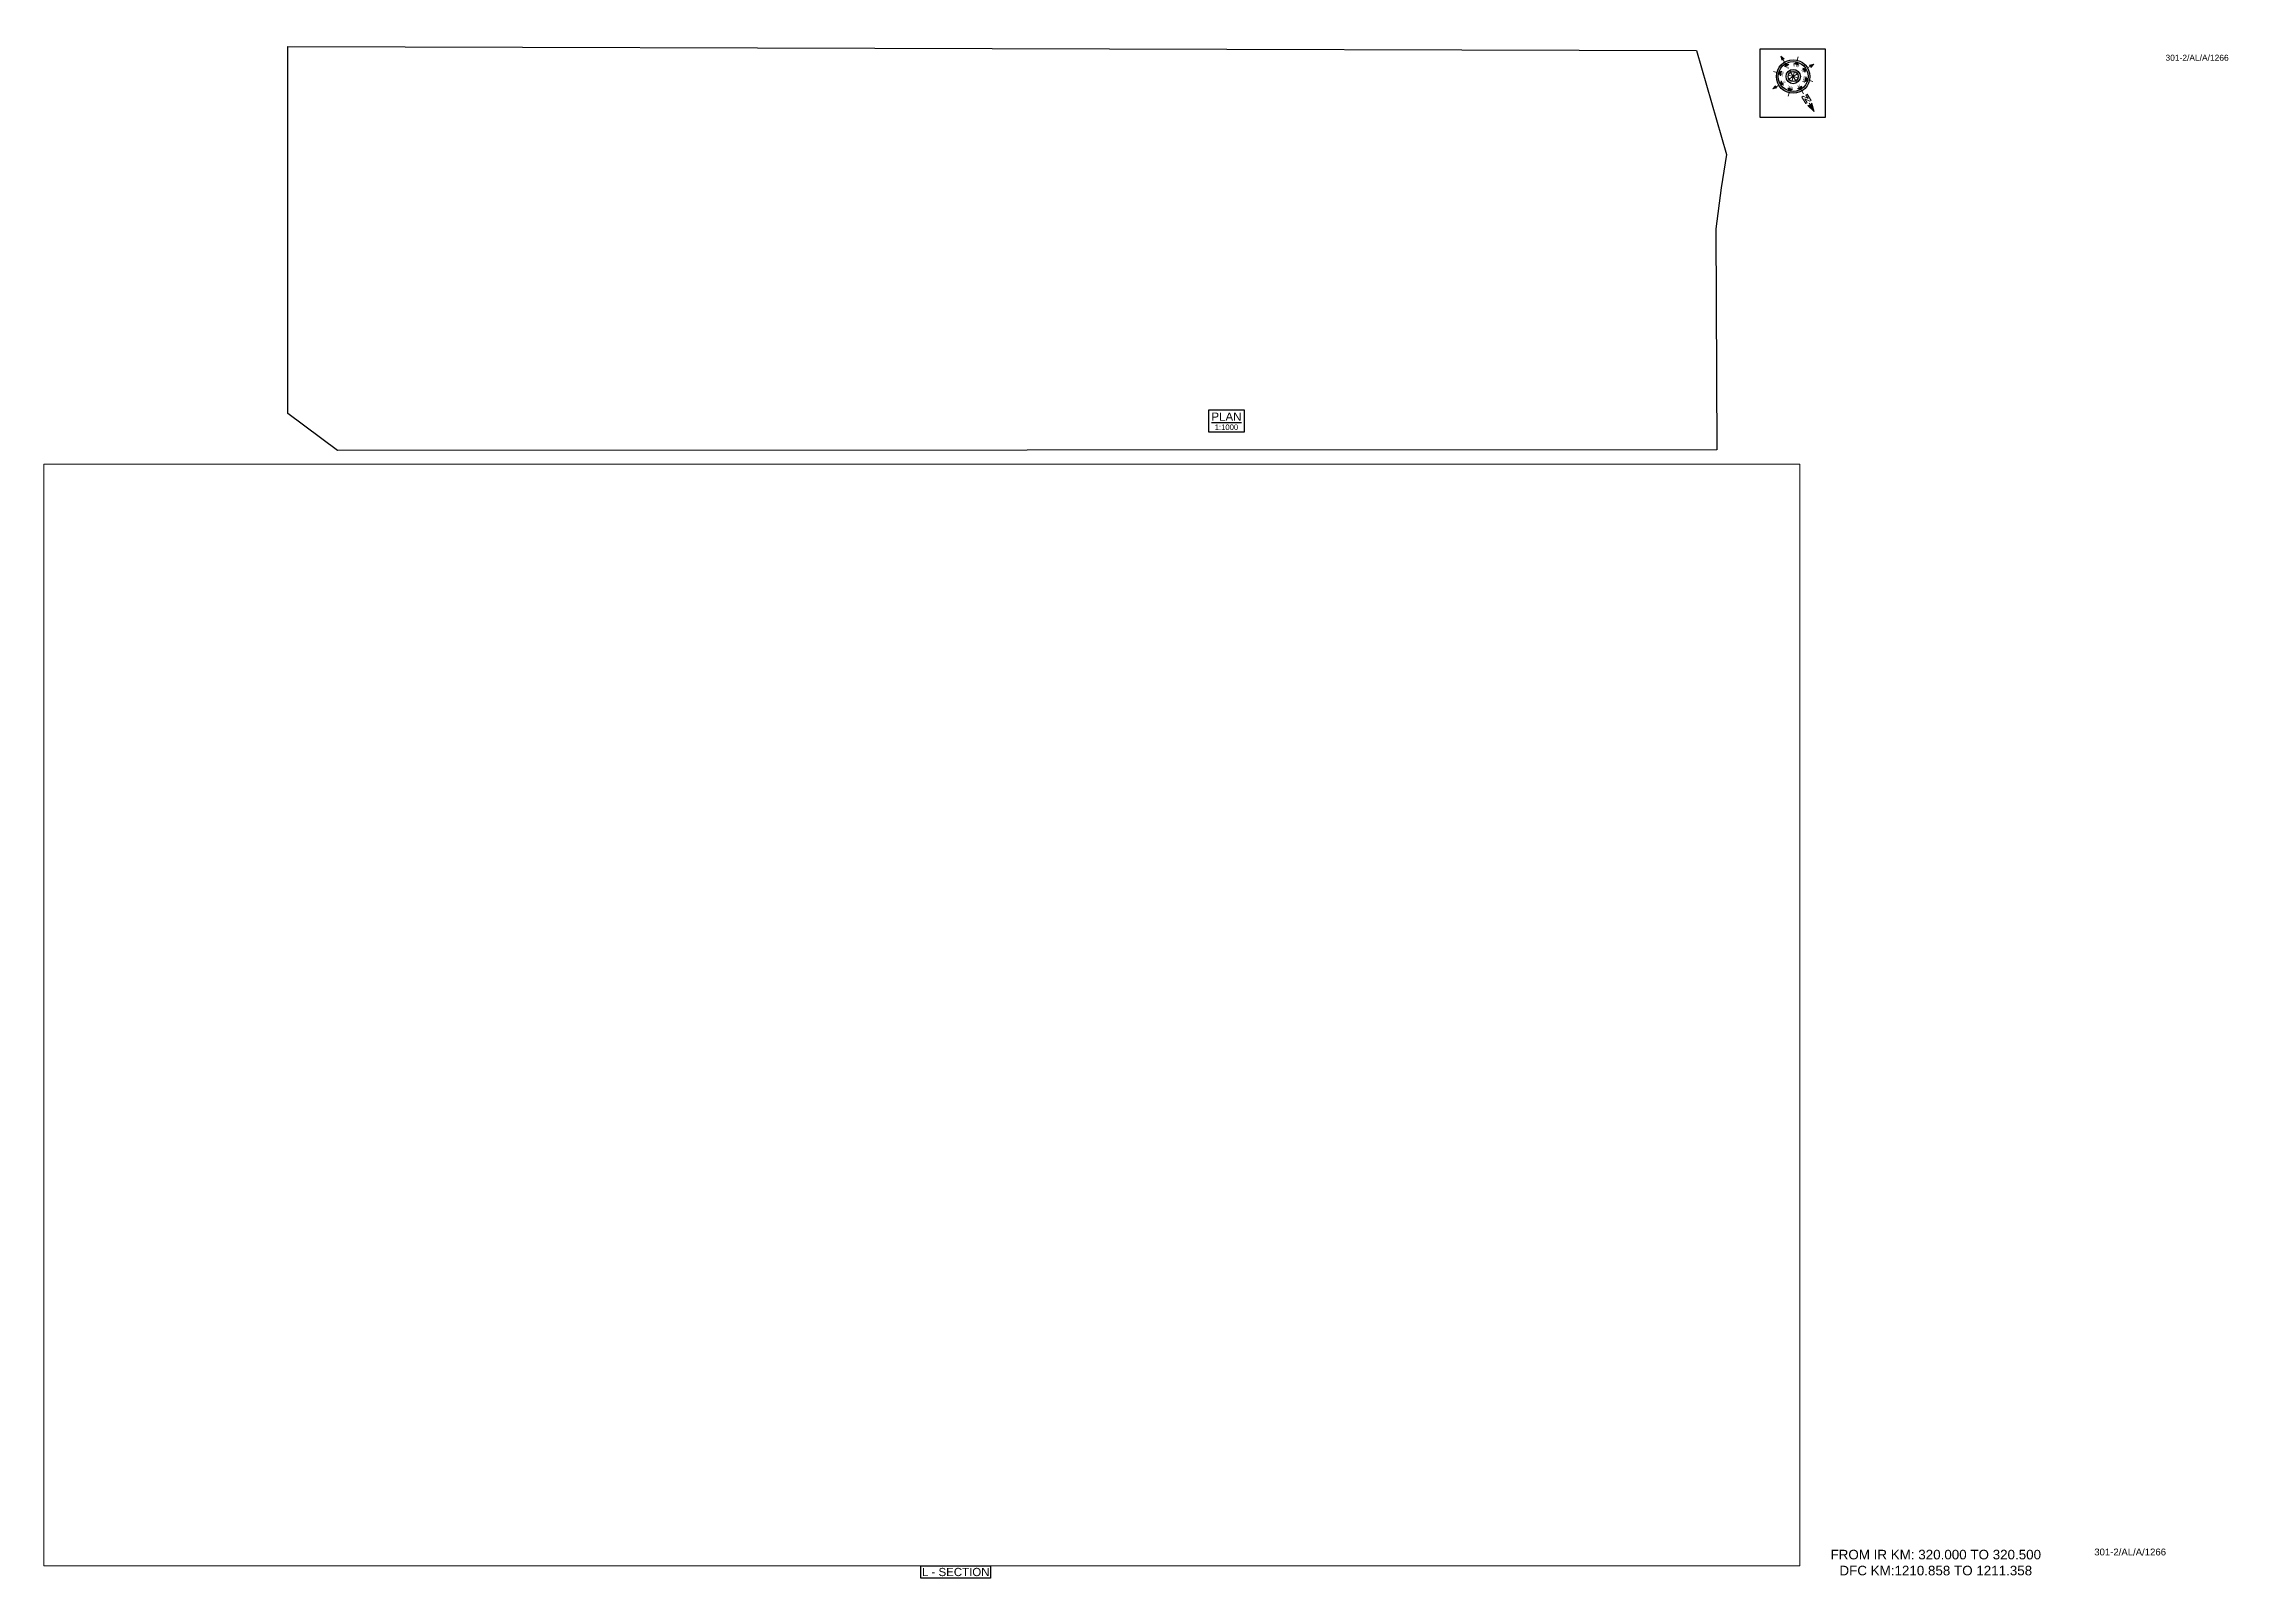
# Paper-space layout '1266' of a CAD drawing. Header units: metres. Extents: x 25 to 823, y 20 to 581.
import ezdxf
from ezdxf.enums import TextEntityAlignment as Align

# ---------------------------------------------------------------- set-up
doc = ezdxf.new("R2010")
doc.units = ezdxf.units.M
doc.header["$MEASUREMENT"] = 0
doc.layers.get('Defpoints').update_dxf_attribs({"color": 5})
doc.layers.add('title', color=7, linetype='Continuous')
doc.styles.get("Standard").update_dxf_attribs({"font": 'arial.ttf'})
doc.styles.add('Style-Arial', font='arial.ttf')

# ---------------------------------------------------------------- blocks, each defined once
blk = doc.blocks.new('N')
for points in [[(0, 8.41), (-0.49, 6.68), (0, 6.93)], [(0.49, 6.68), (0, 6.93), (0, 8.41)], [(-4.93, 0), (-4.07, 0.25), (-4.19, 0)], [(-4.07, -0.25), (-4.19, 0), (-4.93, 0)], [(-3.08, 0), (-2.59, 0.49), (-2.59, -0.49)], [(-2.18, 2.18), (-1.48, 2.18), (-2.18, 1.48)], [(0, 3.08), (0.49, 2.59), (-0.49, 2.59)], [(2.18, 2.18), (2.18, 1.48), (1.48, 2.18)], [(3.08, 0), (2.59, -0.49), (2.59, 0.49)], [(4.07, 0.25), (4.19, 0), (4.93, 0)], [(4.93, 0), (4.07, -0.25), (4.19, 0)], [(-2.18, -2.18), (-2.18, -1.48), (-1.48, -2.18)], [(0, -3.08), (-0.49, -2.59), (0.49, -2.59)], [(0, -4.93), (-0.25, -4.07), (0, -4.19)], [(0.25, -4.07), (0, -4.19), (0, -4.93)], [(2.18, -2.18), (1.48, -2.18), (2.18, -1.48)]]:
    blk.add_hatch(color=7).paths.add_polyline_path(points, flags=0)
h = blk.add_hatch(color=7)
h.paths.add_polyline_path([(0, -3.08), (0, -3.46, 1), (0, 3.46), (0, 3.08, -1)])
h.paths.add_polyline_path([(0, 1.05), (0, 1.48, 1), (0, -1.48), (0, -1.05, -1)])
at = {"color": 7, "linetype": 'ByBlock', "lineweight": 13}
for p, q in [((-0.61, 4.57), (-0.61, 6.12)), ((-0.61, 6.12), (-0.3, 6.12)), ((-0.3, 6.12), (0.32, 5.19)), ((0.32, 4.57), (-0.3, 5.5)), ((-0.3, 5.5), (-0.3, 4.57)), ((0.32, 5.19), (0.32, 6.12)), ((0.32, 6.12), (0.64, 6.12)), ((0.64, 6.12), (0.64, 4.57))]:
    blk.add_line(p, q, dxfattribs=at)
at = {"color": 7, "lineweight": 13}
for p, q in [((0, 6.41), (0, 7.28)), ((-3.46, 0), (-4.19, 0)), ((-2.45, 2.45), (-2.97, 2.97)), ((1.05, 0), (-1.05, 0)), ((-1.05, 0), (1.05, 0)), ((-0.74, 0.74), (0.74, -0.74)), ((0.74, 0.74), (-0.74, -0.74)), ((0.74, -0.74), (-0.74, 0.74)), ((-0.74, -0.74), (0.74, 0.74)), ((0, 3.46), (0, 4.19)), ((0, 3.46), (0, 3.08)), ((0, 1.05), (0, 1.48)), ((0, 1.05), (0, -1.05)), ((0, -1.05), (0, 1.05)), ((2.45, 2.45), (2.97, 2.97)), ((3.46, 0), (4.19, 0)), ((-2.45, -2.45), (-2.97, -2.97)), ((0, -1.05), (0, -1.48)), ((0, -3.46), (0, -3.08)), ((0, -3.46), (0, -4.19)), ((2.45, -2.45), (2.97, -2.97))]:
    blk.add_line(p, q, dxfattribs=at)
at = {"color": 7, "linetype": 'ByBlock', "lineweight": 13}
for points in [[(-0.3, 4.57), (-0.61, 4.57)], [(0.32, 4.57), (0.64, 4.57)]]:
    blk.add_lwpolyline(points, dxfattribs=at)
at = {"color": 7, "lineweight": 13}
for points in [[(0, 8.41), (-0.49, 6.68), (0, 6.93), (0, 6.93)], [(0.49, 6.68), (0, 6.93), (0, 8.41), (0, 8.41)], [(-4.93, 0), (-4.07, 0.25), (-4.19, 0), (-4.19, 0)], [(-4.07, -0.25), (-4.19, 0), (-4.93, 0), (-4.93, 0)], [(-3.08, 0), (-2.59, 0.49), (-2.59, -0.49), (-2.59, -0.49)], [(-2.18, 2.18), (-1.48, 2.18), (-2.18, 1.48), (-2.18, 1.48)], [(0, 3.08), (0.49, 2.59), (-0.49, 2.59), (-0.49, 2.59)], [(2.18, 2.18), (2.18, 1.48), (1.48, 2.18), (1.48, 2.18)], [(3.08, 0), (2.59, -0.49), (2.59, 0.49), (2.59, 0.49)], [(4.07, 0.25), (4.19, 0), (4.93, 0), (4.93, 0)], [(4.93, 0), (4.07, -0.25), (4.19, 0), (4.19, 0)], [(-2.18, -2.18), (-2.18, -1.48), (-1.48, -2.18), (-1.48, -2.18)], [(0, -3.08), (-0.49, -2.59), (0.49, -2.59), (0.49, -2.59)], [(0, -4.93), (-0.25, -4.07), (0, -4.19), (0, -4.19)], [(0.25, -4.07), (0, -4.19), (0, -4.93), (0, -4.93)], [(2.18, -2.18), (1.48, -2.18), (2.18, -1.48), (2.18, -1.48)]]:
    blk.add_lwpolyline(points, close=True, dxfattribs=at)
at = {"color": 7}
for radius in [3.46, 3.08, 1.48, 1.05]:
    blk.add_circle((0, 0), radius, dxfattribs=at)
for s, rotation, p in [('W', 90, (-2.1, 0)), ('NW', 45, (-1.48, 1.48)), ('NE', 315, (1.48, 1.48)), ('E', 270, (1.97, 0)), ('SW', 135, (-1.48, -1.48)), ('SE', 225, (1.48, -1.48))]:
    blk.add_text(s, height=0.6, rotation=rotation, dxfattribs=at).set_placement(p, align=Align.CENTER)
for s, p in [('N', (0, 2.1)), ('S', (0, -2.47))]:
    blk.add_text(s, height=0.6, dxfattribs=at).set_placement(p, align=Align.CENTER)

psp = doc.layouts.new('1266')

# ---------------------------------------------------------------- linework, layer by layer
psp.add_lwpolyline([(345.48, 20.4), (345.48, 25), (371.01, 25), (371.01, 20.4)], close=True)
at = {"layer": 'Defpoints'}
psp.add_lwpolyline([(114.24, 580.01), (628.85, 578.53), (639.84, 540.53), (637.88, 528.29), (636, 513.39), (636.34, 432.59), (132.41, 432.45), (114.24, 445.9)], close=True, dxfattribs=at)
at = {"layer": 'title', "color": 7, "linetype": 'Continuous', "lineweight": -3}
psp.add_lwpolyline([(450.79, 447.19), (463.67, 447.19), (463.67, 439.04), (450.79, 439.04)], close=True, dxfattribs=at)

# ---------------------------------------------------------------- texts
at = {"style": 'Style-Arial'}
for height, p in [(2.2, (800.22, 574.76)), (2.5, (774.19, 28.76))]:
    psp.add_text('301-2/AL/A/1266', height=height, dxfattribs=at).set_placement(p)
at = {"insert": (668.57, 30.81), "char_height": 3.5, "attachment_point": 1, "style": 'Style-Arial'}
psp.add_mtext_dynamic_manual_height_columns('\\pxqc;{\\C7;FROM IR KM: 320.000 TO 320.500\\P\\C1;DFC KM:1210.858 TO 1211.358 }', width=95.4615, gutter_width=17.5, heights=[0], dxfattribs=at)
at = {"layer": 'title', "color": 7, "linetype": 'Continuous', "lineweight": -3, "style": 'Style-Arial'}
for s, height, p in [('%%UPLAN', 3, (457.17, 444.75)), ('1:1000', 2, (457.17, 440.89))]:
    psp.add_text(s, height=height, dxfattribs=at).set_placement(p, align=Align.MIDDLE)
at = {"layer": 'title', "style": 'Style-Arial'}
psp.add_text('L - SECTION', height=3, rotation=0.00006, dxfattribs=at).set_placement((358.27, 22.7), align=Align.MIDDLE_CENTER)

# ---------------------------------------------------------------- viewports
at = {"layer": 'Defpoints', "view_twist_angle": 211.03439127}
vp = psp.add_viewport(center=(377.04, 506.23), size=(525.61, 147.5619), view_center_point=(1210138.18, -3229752.18), view_height=147.562, status=3, dxfattribs=at)
vp.dxf.flags = 0x10000  # cut along an outline
vp.dxf.clipping_boundary_handle = psp.add_lwpolyline([(114.24, 580.01), (628.85, 578.53), (639.84, 540.53), (637.88, 528.29), (636, 513.39), (636.34, 432.59), (132.41, 432.45), (114.24, 445.9)], format="xyb", close=True, dxfattribs={"invisible": 1}).dxf.handle
at = {"layer": 'Defpoints'}
psp.add_viewport(center=(345.88, 226.17), size=(641.57, 402.3475), view_center_point=(47219.08, -11974.06), view_height=402.3475, dxfattribs=at)

# ---------------------------------------------------------------- wipeouts: each hides what was drawn before it
psp.add_wipeout([(653.96, 579), (676, 579), (676, 554.19), (653.96, 554.19)])

# ---------------------------------------------------------------- next in the draw order: linework, layer by layer
psp.add_lwpolyline([(676, 579), (651.96, 579), (651.96, 554.19), (676, 554.19)], close=True)

# ---------------------------------------------------------------- next in the draw order: block references
at = {"xscale": 1.77154152297335, "yscale": 1.77154152297335, "zscale": 1.77154152297335, "rotation": 211.0343912723542}
psp.add_blockref('N', (664.2, 569), dxfattribs=at)
psp.add_blockref('N', (664.2, 569), dxfattribs=at)

doc.saveas('drawing.dxf')
